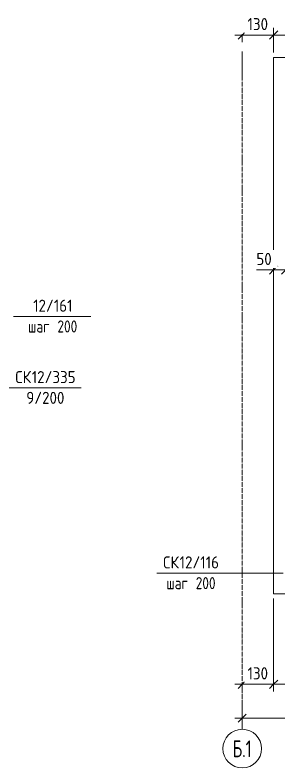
# Model space of a CAD drawing. Header units: millimetres. Extents: x 38156 to 72532, y -3741 to 33881.
# Drawn here: x 52585 to 53678, y -3741 to -624 of the extents above; entities that cross this region are included whole.
import ezdxf

# ---------------------------------------------------------------- set-up
doc = ezdxf.new("R2010")
doc.units = ezdxf.units.MM
doc.linetypes.add('01 Штриховая _4 мм_', pattern=[6, 3.5, -2.5])
doc.linetypes.add('02 Штрихпунктирная _20 мм_', pattern=[25, 20, -2.5, 0, -2.5])
for name, color, linetype, lineweight in [('AA_Dim', 7, 'Continuous', 9), ('AA_Dim-20', 7, 'Continuous', 9), ('AA_Vinoska', 7, 'Continuous', 9), ('AF_Stena_Опалубка', 253, 'Continuous', 20), ('KR_Fundament', 7, 'Continuous', 20), ('Оси', 7, 'Continuous', 9)]:
    doc.layers.add(name, color=color, linetype=linetype, lineweight=lineweight)
doc.styles.add('ISOCPEUR', font='isocpeur.ttf', dxfattribs={"width": 0.7, "height": 70})
doc.styles.add('ISOCPEUR_2', font='isocpeur.ttf', dxfattribs={"width": 0.9, "height": 50})
doc.styles.add('ISOCPEUR_3', font='isocpeur.ttf', dxfattribs={"width": 0.8, "height": 50})
doc.dimstyles.new('01_Точн_3_знака__непрозр_', dxfattribs={"dimscale": 304.8, "dimtxt": 49.799059, "dimasz": 0.111549, "dimexe": 0.098425, "dimexo": 0.065617, "dimgap": 0.016404, "dimtad": 1, "dimdec": 3, "dimrnd": 0.001, "dimdsep": 46, "dimtxsty": 'ISOCPEUR_2', "dimblk1": 'OBLIQUE', "dimblk2": 'OBLIQUE', "dimsah": 1, "dimcen": 0.09, "dimdle": 0.098425, "dimazin": 0, "dimtfac": 1, "dimtdec": 4, "dimtix": 1, "dimtmove": 1, "dimatfit": 3, "dimfxl": 1, "dimtvp": 1, "dimtfill": 1, "dimtolj": 1, "dimtzin": 0, "dimlwd": 18, "dimlwe": 18, "dimarcsym": 2})
doc.dimstyles.new('01_Точн_3_знака__непрозр__1', dxfattribs={"dimscale": 304.8, "dimtxt": 49.799059, "dimasz": 0.111549, "dimexe": 0.098425, "dimexo": 0.065617, "dimgap": 0.016404, "dimtad": 1, "dimdec": 3, "dimrnd": 0.001, "dimdsep": 46, "dimtxsty": 'ISOCPEUR_2', "dimblk1": 'OBLIQUE', "dimblk2": 'OBLIQUE', "dimsah": 1, "dimcen": 0.09, "dimdle": 0.098425, "dimazin": 0, "dimtfac": 1, "dimtdec": 4, "dimtix": 1, "dimtmove": 0, "dimatfit": 3, "dimfxl": 1, "dimtvp": 1, "dimtfill": 1, "dimtolj": 1, "dimtzin": 0, "dimlwd": 18, "dimlwe": 18, "dimarcsym": 2})

# ---------------------------------------------------------------- blocks, each defined once
blk = doc.blocks.new('042_М_Арматуры - Диам длина поз _ Шаг колво _засечки_-3763330-Разрез 1 Арм')
at = {"layer": 'AA_Vinoska'}
blk.add_line((38682.4, -1892), (38982.4, -1892), dxfattribs=at)
blk = doc.blocks.new('042_М_Арматуры - Диам длина поз _ Комментарий-2260297-Разрез 1 Арм')
at = {"layer": 'AA_Vinoska'}
blk.add_line((38724.5, -948.1), (39044.5, -948.1), dxfattribs=at)
blk = doc.blocks.new('Ось сетки - d_4мм-2765513-Разрез 2 Арм')
at = {"layer": 'Оси'}
for start, end in [(0, 180), (0, 180), (180, 360), (180, 360)]:
    blk.add_arc((-31145, -3660.8), 80, start, end, dxfattribs=at)
blk = doc.blocks.new('DIMBLOCK17-Разрез 2 Арм')
at = {"layer": 'AA_Dim-20', "lineweight": 18}
for p, q in [((53584.3, -1679.5), (53667.5, -1679.5)), ((53625.7, -1679.5), (53735.7, -1679.5)), ((53655.7, -1675.4), (53655.7, -1709.5)), ((53655.7, -1679.5), (53655.7, -1675.4)), ((53667.5, -1679.5), (53680.7, -1679.5)), ((53705.7, -1668.3), (53705.7, -1709.5)), ((53705.7, -1679.5), (53705.7, -1668.3))]:
    blk.add_line(p, q, dxfattribs=at)
at = {"layer": 'AA_Dim-20', "lineweight": 30}
for p, q in [((53655.7, -1679.5), (53638.7, -1696.5)), ((53655.7, -1679.5), (53672.7, -1662.5)), ((53705.7, -1679.5), (53688.7, -1696.5)), ((53705.7, -1679.5), (53722.7, -1662.5))]:
    blk.add_line(p, q, dxfattribs=at)
at = {"layer": 'AA_Dim-20', "color": 0, "lineweight": 18, "insert": (53584.3, -1609.1), "char_height": 50, "width": 75.848, "attachment_point": 1, "line_spacing_factor": 1.149209, "style": 'ISOCPEUR_2', "bg_fill": 3, "box_fill_scale": 1.25, "bg_fill_color": 256, "bg_fill_true_color": 13158600, "bg_fill_transparency": 0}
blk.add_mtext('50', dxfattribs=at)
blk = doc.blocks.new('_Oblique')
at = {"color": 0, "linetype": 'ByBlock', "lineweight": -2}
blk.add_line((-0.5, -0.5), (0.5, 0.5), dxfattribs=at)
blk = doc.blocks.new('042_М_Арматуры - Диам длина поз _ Шаг-2260295-Разрез 2 Арм')
at = {"layer": 'AA_Vinoska'}
blk.add_line((-33749.3125, -2934), (-33469.3125, -2934), dxfattribs=at)
blk = doc.blocks.new('DIMBLOCK23-Разрез 2 Арм')
at = {"layer": 'AA_Dim-20', "lineweight": 30}
for p, q in [((53525.7, -3534.6), (53542.7, -3517.6)), ((55775.7, -3534.6), (55792.7, -3517.6)), ((53525.7, -3534.6), (53508.7, -3551.6)), ((55775.7, -3534.6), (55758.7, -3551.6))]:
    blk.add_line(p, q, dxfattribs=at)
at = {"layer": 'AA_Dim-20', "lineweight": 18}
for p, q in [((53495.7, -3534.6), (55805.7, -3534.6)), ((53525.7, -3530.5), (53525.7, -3564.6)), ((53525.7, -3534.6), (53525.7, -3530.5)), ((55775.7, -3530.5), (55775.7, -3564.6)), ((55775.7, -3534.6), (55775.7, -3530.5))]:
    blk.add_line(p, q, dxfattribs=at)
at = {"layer": 'AA_Dim-20', "color": 0, "lineweight": 18, "insert": (54587.5, -3464.2), "char_height": 50, "width": 151.696, "attachment_point": 1, "line_spacing_factor": 1.149209, "style": 'ISOCPEUR_2', "bg_fill": 3, "box_fill_scale": 1.25, "bg_fill_color": 256, "bg_fill_true_color": 13158600, "bg_fill_transparency": 0}
blk.add_mtext('2250', dxfattribs=at)
blk = doc.blocks.new('DIMBLOCK24-Разрез 2 Арм')
at = {"layer": 'AA_Dim-20', "lineweight": 18}
for p, q in [((53655.7, -780), (53655.7, -677.2)), ((53495.7, -707.2), (53655.7, -707.2)), ((53525.7, -703.2), (53525.7, -737.2)), ((53525.7, -707.2), (53525.7, -703.2)), ((53655.7, -707.2), (53655.7, -780))]:
    blk.add_line(p, q, dxfattribs=at)
at = {"layer": 'AA_Dim-20', "lineweight": 30}
for p, q in [((53525.7, -707.2), (53508.7, -724.2)), ((53525.7, -707.2), (53542.7, -690.2)), ((53655.7, -707.2), (53638.7, -724.2)), ((53655.7, -707.2), (53672.7, -690.2))]:
    blk.add_line(p, q, dxfattribs=at)
at = {"layer": 'AA_Dim-20', "color": 0, "lineweight": 18, "insert": (53547.6, -636.9), "char_height": 50, "width": 103.429, "attachment_point": 1, "line_spacing_factor": 1.149209, "style": 'ISOCPEUR_2', "bg_fill": 3, "box_fill_scale": 1.25, "bg_fill_color": 256, "bg_fill_true_color": 13158600, "bg_fill_transparency": 0}
blk.add_mtext('130', dxfattribs=at)
blk = doc.blocks.new('DIMBLOCK25-Разрез 2 Арм')
at = {"layer": 'AA_Dim-20', "lineweight": 18}
for p, q in [((53655.7, -780), (53655.7, -677.2)), ((53855.7, -780), (53855.7, -677.2)), ((53655.7, -707.2), (53885.7, -707.2)), ((53655.7, -707.2), (53655.7, -780)), ((53855.7, -707.2), (53855.7, -780))]:
    blk.add_line(p, q, dxfattribs=at)
at = {"layer": 'AA_Dim-20', "lineweight": 30}
for p, q in [((53655.7, -707.2), (53638.7, -724.2)), ((53655.7, -707.2), (53672.7, -690.2)), ((53855.7, -707.2), (53838.7, -724.2)), ((53855.7, -707.2), (53872.7, -690.2))]:
    blk.add_line(p, q, dxfattribs=at)
at = {"layer": 'AA_Dim-20', "color": 0, "lineweight": 18, "insert": (53708.3, -636.9), "char_height": 50, "width": 113.772, "attachment_point": 1, "line_spacing_factor": 1.149209, "style": 'ISOCPEUR_2', "bg_fill": 3, "box_fill_scale": 1.25, "bg_fill_color": 256, "bg_fill_true_color": 13158600, "bg_fill_transparency": 0}
blk.add_mtext('200', dxfattribs=at)
blk = doc.blocks.new('DIMBLOCK26-Разрез 2 Арм')
at = {"layer": 'AA_Dim-20', "lineweight": 18}
for p, q in [((53655.7, -3040), (53655.7, -3424.6)), ((53655.7, -3394.6), (53655.7, -3040)), ((53495.7, -3394.6), (53655.7, -3394.6)), ((53525.7, -3390.5), (53525.7, -3424.6)), ((53525.7, -3394.6), (53525.7, -3390.5))]:
    blk.add_line(p, q, dxfattribs=at)
at = {"layer": 'AA_Dim-20', "lineweight": 30}
for p, q in [((53525.7, -3394.6), (53508.7, -3411.6)), ((53525.7, -3394.6), (53542.7, -3377.6)), ((53655.7, -3394.6), (53638.7, -3411.6)), ((53655.7, -3394.6), (53672.7, -3377.6))]:
    blk.add_line(p, q, dxfattribs=at)
at = {"layer": 'AA_Dim-20', "color": 0, "lineweight": 18, "insert": (53547.6, -3324.2), "char_height": 50, "width": 103.429, "attachment_point": 1, "line_spacing_factor": 1.149209, "style": 'ISOCPEUR_2', "bg_fill": 3, "box_fill_scale": 1.25, "bg_fill_color": 256, "bg_fill_true_color": 13158600, "bg_fill_transparency": 0}
blk.add_mtext('130', dxfattribs=at)
blk = doc.blocks.new('DIMBLOCK27-Разрез 2 Арм')
at = {"layer": 'AA_Dim-20', "lineweight": 18}
for p, q in [((53655.7, -3040), (53655.7, -3424.6)), ((53655.7, -3394.6), (53655.7, -3040)), ((55305.7, -3040), (55305.7, -3424.6)), ((55305.7, -3394.6), (55305.7, -3040)), ((53655.7, -3394.6), (55305.7, -3394.6))]:
    blk.add_line(p, q, dxfattribs=at)
at = {"layer": 'AA_Dim-20', "lineweight": 30}
for p, q in [((53655.7, -3394.6), (53638.7, -3411.6)), ((53655.7, -3394.6), (53672.7, -3377.6)), ((55305.7, -3394.6), (55288.7, -3411.6)), ((55305.7, -3394.6), (55322.7, -3377.6))]:
    blk.add_line(p, q, dxfattribs=at)
at = {"layer": 'AA_Dim-20', "color": 0, "lineweight": 18, "insert": (54421.8, -3324.2), "char_height": 50, "width": 141.353, "attachment_point": 1, "line_spacing_factor": 1.149209, "style": 'ISOCPEUR_2', "bg_fill": 3, "box_fill_scale": 1.25, "bg_fill_color": 256, "bg_fill_true_color": 13158600, "bg_fill_transparency": 0}
blk.add_mtext('1650', dxfattribs=at)

msp = doc.modelspace()

# ---------------------------------------------------------------- linework, layer by layer
at = {"layer": 'AA_Vinoska'}
msp.add_line((53695.674, -2934), (53451.3615, -2934), dxfattribs=at)
at = {"layer": 'AF_Stena_Опалубка', "linetype": '01 Штриховая _4 мм_'}
for p, q in [((53655.674, -2720), (53655.674, -800)), ((53655.674, -800), (53855.674, -800)), ((53655.674, -800), (53655.674, -2720)), ((53855.674, -800), (53655.674, -800))]:
    msp.add_line(p, q, dxfattribs=at)
at = {"layer": 'KR_Fundament'}
for p, q in [((53655.674, -3020), (53655.674, -2720)), ((53655.674, -2720), (53655.674, -3020)), ((55305.674, -3020), (53655.674, -3020)), ((53655.674, -3020), (55305.674, -3020))]:
    msp.add_line(p, q, dxfattribs=at)
at = {"layer": 'Оси'}
for p, q in [((53525.674, -875.622), (53525.674, -775.622)), ((53525.674, -3580.8285), (53525.674, -3480.8285))]:
    msp.add_line(p, q, dxfattribs=at)
at = {"layer": 'Оси', "linetype": '02 Штрихпунктирная _20 мм_'}
msp.add_line((53525.674, -3480.8285), (53525.674, -875.622), dxfattribs=at)

# ---------------------------------------------------------------- block references
at = {"layer": 'AA_Vinoska'}
for name, p in [('042_М_Арматуры - Диам длина поз _ Комментарий-2260297-Разрез 1 Арм', (13854.0362, -923.447)), ('042_М_Арматуры - Диам длина поз _ Шаг колво _засечки_-3763330-Разрез 1 Арм', (13876.0864, -275)), ('042_М_Арматуры - Диам длина поз _ Шаг-2260295-Разрез 2 Арм', (86920.674, 0))]:
    msp.add_blockref(name, p, dxfattribs=at)
at = {"layer": 'Оси'}
msp.add_blockref('Ось сетки - d_4мм-2765513-Разрез 2 Арм', (84670.674, 0), dxfattribs=at)

# ---------------------------------------------------------------- texts
at = {"layer": 'AA_Vinoska', "char_height": 50, "attachment_point": 1}
for s, insert, width, style in [('12/161', (52659.4932, -1802.4253), 199.139175, 'ISOCPEUR_2'), (' 200', (52734.8416, -1888.4063), 133.4008, 'ISOCPEUR_3'), ('шаг', (52638.5332, -1888.4063), 116.7257, 'ISOCPEUR_3'), ('СК', (52586.0232, -2097.9179), 82.253137, 'ISOCPEUR_2'), ('12/335', (52653.8888, -2097.9179), 222.227775, 'ISOCPEUR_2'), ('9/200', (52631.2932, -2183.899), 194.810062, 'ISOCPEUR_2'), ('СК', (53198.4243, -2864.9179), 82.253137, 'ISOCPEUR_2'), ('12/116', (53266.2899, -2864.9179), 199.139175, 'ISOCPEUR_2'), (' 200', (53307.7026, -2950.899), 133.4008, 'ISOCPEUR_3'), ('шаг', (53211.3943, -2950.899), 116.7257, 'ISOCPEUR_3')]:
    msp.add_mtext(s, dxfattribs=dict(at, insert=insert, width=width, style=style))
at = {"layer": 'Оси', "char_height": 70, "width": 48.261587, "attachment_point": 1, "style": 'ISOCPEUR'}
for s, insert in [('\\fISOCPEUR|b0|i0|c204|p34|;\\W.7;Б', (53485.8179, -3626.3593)), ('.1', (53525.6376, -3626.3593))]:
    msp.add_mtext(s, dxfattribs=dict(at, insert=insert))

# ---------------------------------------------------------------- next in the draw order: dimensions: what is measured, and where the dimension line sits
at = {"layer": 'AA_Dim', "lineweight": 18}
for base, p1, p2, override, picture, middle in [((53655.674, -707.2298), (53525.674, -683.1882), (53655.674, -800), {"dimpost": '<>', "dimfxl": 174.771261}, 'DIMBLOCK24-Разрез 2 Арм', (53590.674, -677.2298)), ((53655.674, -3394.5584), (53525.674, -3370.5168), (53655.674, -3020), {"dimpost": '<>', "dimfxl": 373.847556}, 'DIMBLOCK26-Разрез 2 Арм', (53590.674, -3364.5584)), ((55775.674, -3534.5584), (53525.674, -3510.5168), (55775.674, -3510.5168), {"dimpost": '<>', "dimfxl": 2250}, 'DIMBLOCK23-Разрез 2 Арм', (54650.674, -3504.5584))]:
    dim = msp.add_linear_dim(base=base, p1=p1, p2=p2, dimstyle='01_Точн_3_знака__непрозр__1', override=override, dxfattribs=at)
    dim.commit()
    dim.dimension.update_dxf_attribs({"geometry": picture, "text_midpoint": middle})
dim = msp.add_linear_dim(base=(53705.674, -1679.464), p1=(53655.674, -1655.4224), p2=(53705.674, -1648.2629), dimstyle='01_Точн_3_знака__непрозр_', override={"dimpost": '<>', "dimfxl": 50.509985}, dxfattribs=at)
dim.commit()
dim.dimension.update_dxf_attribs({"geometry": 'DIMBLOCK17-Разрез 2 Арм', "text_midpoint": (53622.2553, -1642.4746), "dimtype": 160})

# ---------------------------------------------------------------- next in the draw order: dimensions: what is measured, and where the dimension line sits
for base, p1, p2, override, picture, middle in [((53855.674, -707.2298), (53655.674, -800), (53855.674, -800), {"dimpost": '<>', "dimfxl": 200}, 'DIMBLOCK25-Разрез 2 Арм', (53755.674, -677.2298)), ((55305.674, -3394.5584), (53655.674, -3020), (55305.674, -3020), {"dimpost": '<>', "dimfxl": 1650}, 'DIMBLOCK27-Разрез 2 Арм', (54480.674, -3364.5584))]:
    dim = msp.add_linear_dim(base=base, p1=p1, p2=p2, dimstyle='01_Точн_3_знака__непрозр__1', override=override, dxfattribs=at)
    dim.commit()
    dim.dimension.update_dxf_attribs({"geometry": picture, "text_midpoint": middle})

doc.saveas('drawing.dxf')
